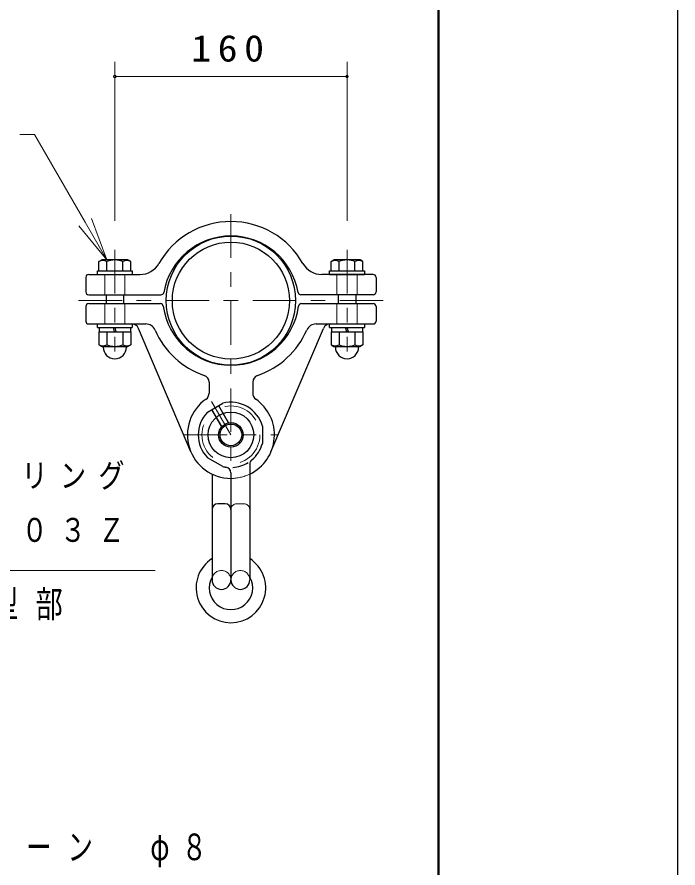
# Model space of a CAD drawing. Units: millimetres on the paper, with parts at other scales. Extents: x 200 to 618, y 141 to 438.
# Drawn here: x 572.8 to 618.3, y 233.2 to 291.9 of the extents above; entities that cross this region are included whole.
import ezdxf

# ---------------------------------------------------------------- set-up
doc = ezdxf.new("R2010")
doc.units = ezdxf.units.MM
doc.linetypes.add('USER1', pattern=[4.5, 2.5, -2])
doc.linetypes.add('USER2', pattern=[6, 3, -1, 1, -1])
for name, color, linetype, lineweight in [('A3図枠', 140, 'Continuous', 50), ('線', 2, 'Continuous', 25), ('補助', 2, 'Continuous', 13)]:
    doc.layers.add(name, color=color, linetype=linetype, lineweight=lineweight)
doc.styles.add('ＭＳ ゴシック', font='')
doc.styles.get('ＭＳ ゴシック').set_extended_font_data('MS Gothic')

# ---------------------------------------------------------------- blocks, each defined once
blk = doc.blocks.new('dimension_origin')
at = {"color": 0, "linetype": 'Continuous', "lineweight": -2}
blk.add_circle((0, 0), 1.25, dxfattribs=at)

msp = doc.modelspace()

# ---------------------------------------------------------------- linework, layer by layer
at = {"layer": 'A3図枠', "color": 7}
msp.add_line((601.829, 157.092), (601.829, 424.092), dxfattribs=at)
at = {"layer": '線', "color": 1, "linetype": 'USER2', "lineweight": 13}
for p, q in [((587.516, 278.25), (587.516, 259.54)), ((579.516, 275.795), (579.516, 268.795)), ((595.516, 275.795), (595.516, 268.795)), ((577.016, 272.295), (598.016, 272.295)), ((587.516, 263.04), (586.182, 265.351)), ((584.258, 263.04), (590.774, 263.04))]:
    msp.add_line(p, q, dxfattribs=at)
at = {"layer": '線'}
for p, q in [((578.419, 274.986), (578.616, 275.1)), ((578.419, 274.35), (578.419, 274.986)), ((580.416, 275.1), (578.616, 275.1)), ((578.967, 274.35), (578.967, 274.986)), ((580.064, 274.35), (580.064, 274.986)), ((580.613, 274.986), (580.416, 275.1)), ((580.613, 274.35), (580.613, 274.986)), ((594.419, 274.986), (594.616, 275.1)), ((594.419, 274.35), (594.419, 274.986)), ((596.416, 275.1), (594.616, 275.1)), ((594.967, 274.35), (594.967, 274.986)), ((596.064, 274.35), (596.064, 274.986)), ((596.613, 274.986), (596.416, 275.1)), ((596.613, 274.35), (596.613, 274.986)), ((578.316, 274.35), (580.716, 274.35)), ((578.316, 274.1), (578.316, 274.35)), ((578.316, 274.1), (580.716, 274.1)), ((578.419, 274.35), (580.613, 274.35)), ((580.716, 274.35), (580.716, 274.1)), ((594.316, 274.35), (596.716, 274.35)), ((594.316, 274.1), (594.316, 274.35)), ((594.316, 274.1), (596.716, 274.1)), ((594.419, 274.35), (596.613, 274.35)), ((596.716, 274.35), (596.716, 274.1)), ((578.916, 272.7), (578.916, 272.09)), ((580.116, 272.7), (580.116, 272.09)), ((594.916, 272.7), (594.916, 272.09)), ((596.116, 272.7), (596.116, 272.09)), ((578.316, 270.69), (580.716, 270.69)), ((578.316, 270.44), (578.316, 270.69)), ((580.716, 270.69), (580.716, 270.44)), ((594.316, 270.69), (596.716, 270.69)), ((594.316, 270.44), (594.316, 270.69)), ((596.716, 270.69), (596.716, 270.44)), ((578.316, 270.44), (580.716, 270.44)), ((578.419, 270.14), (580.613, 270.14)), ((578.419, 270.14), (578.419, 269.254)), ((578.441, 270.44), (580.591, 270.44)), ((578.441, 270.44), (578.441, 270.14)), ((578.441, 270.14), (580.591, 270.14)), ((578.967, 270.14), (578.967, 269.254)), ((579.499, 270.14), (579.419, 270.44)), ((579.613, 270.14), (579.533, 270.44)), ((580.064, 270.14), (580.064, 269.254)), ((580.591, 270.44), (580.591, 270.14)), ((580.613, 270.14), (580.613, 269.254)), ((594.316, 270.44), (596.716, 270.44)), ((594.419, 270.14), (596.613, 270.14)), ((594.419, 270.14), (594.419, 269.254)), ((594.441, 270.44), (596.591, 270.44)), ((594.441, 270.44), (594.441, 270.14)), ((594.441, 270.14), (596.591, 270.14)), ((594.967, 270.14), (594.967, 269.254)), ((595.499, 270.14), (595.419, 270.44)), ((595.613, 270.14), (595.533, 270.44)), ((596.064, 270.14), (596.064, 269.254)), ((596.591, 270.44), (596.591, 270.14)), ((596.613, 270.14), (596.613, 269.254)), ((578.419, 269.254), (578.616, 269.14)), ((578.616, 269.14), (580.416, 269.14)), ((578.716, 269.09), (578.716, 269.14)), ((580.316, 269.09), (580.316, 269.14)), ((580.613, 269.254), (580.416, 269.14)), ((594.419, 269.254), (594.616, 269.14)), ((594.616, 269.14), (596.416, 269.14)), ((594.716, 269.09), (594.716, 269.14)), ((596.316, 269.09), (596.316, 269.14)), ((596.613, 269.254), (596.416, 269.14))]:
    msp.add_line(p, q, dxfattribs=at)
at = {"layer": '線', "color": 7}
for p, q in [((577.716, 274.1), (581.252, 274.1)), ((597.316, 274.1), (593.78, 274.1)), ((577.516, 273.9), (577.516, 272.9)), ((597.516, 273.9), (597.516, 272.9)), ((577.716, 272.7), (582.69, 272.7)), ((597.316, 272.7), (592.342, 272.7)), ((577.516, 271.89), (577.516, 270.89)), ((577.716, 272.09), (582.659, 272.09)), ((592.373, 272.09), (597.316, 272.09)), ((597.516, 271.89), (597.516, 270.89)), ((577.716, 270.69), (581.646, 270.69)), ((593.386, 270.69), (597.316, 270.69)), ((584.754, 261.869), (581.145, 270.385)), ((590.278, 261.869), (593.887, 270.385)), ((586.016, 266.671), (586.016, 265.912)), ((589.016, 266.671), (589.016, 265.912)), ((585.912, 264.618), (586.951, 265.218)), ((589.684, 263.64), (589.684, 262.44)), ((586.951, 260.862), (585.912, 261.462)), ((588.816, 261.007), (588.816, 253.04)), ((586.216, 260.336), (586.216, 253.04)), ((587.516, 260.42), (587.516, 253.04)), ((587.516, 260.04), (587.516, 253.04)), ((587.116, 258.29), (586.616, 258.29))]:
    msp.add_line(p, q, dxfattribs=at)
at = {"layer": '線', "color": 4, "linetype": 'USER1', "lineweight": 13}
for p, q in [((578.816, 274.1), (578.816, 272.7)), ((580.216, 274.1), (580.216, 272.7)), ((594.816, 274.1), (594.816, 272.7)), ((596.216, 274.1), (596.216, 272.7)), ((578.816, 272.09), (578.816, 270.69)), ((580.216, 272.09), (580.216, 270.69)), ((594.816, 272.09), (594.816, 270.69)), ((596.216, 272.09), (596.216, 270.69)), ((586.858, 263.579), (586.172, 264.768)), ((586.886, 263.611), (586.206, 264.788)), ((587.336, 263.871), (586.657, 265.048)), ((587.378, 263.879), (586.691, 265.068)), ((587.916, 258.29), (588.416, 258.29))]:
    msp.add_line(p, q, dxfattribs=at)
at = {"layer": '線', "color": 7}
msp.add_lwpolyline([(200.328, 141.299), (618.324, 141.299), (618.324, 438.219), (200.328, 438.219)], close=True, dxfattribs=at)
at = {"layer": '線'}
for centre, radius in [((587.516, 272.295), 4.455), ((587.516, 272.295), 4.035), ((587.516, 263.04), 1.575), ((587.516, 263.04), 0.85), ((587.516, 263.04), 0.75)]:
    msp.add_circle(centre, radius, dxfattribs=at)
at = {"layer": '線', "color": 4, "linetype": 'USER1', "lineweight": 13}
msp.add_circle((587.516, 263.04), 2, dxfattribs=at)
at = {"layer": '線', "color": 7}
msp.add_circle((587.516, 263.04), 0.85, dxfattribs=at)
for centre, radius, start, end in [((587.516, 272.05), 5.7, 29.54161, 150.45839), ((587.516, 272.05), 4.7, 9.9896, 170.0104), ((581.252, 275.6), 1.5, 270, 330.45839), ((593.78, 275.6), 1.5, 209.54161, 270), ((577.716, 273.9), 0.2, 90, 180), ((597.316, 273.9), 0.2, 0, 90), ((577.716, 272.9), 0.2, 180, 270), ((582.69, 272.9), 0.2, 270, 350.0104), ((592.342, 272.9), 0.2, 189.9896, 270), ((597.316, 272.9), 0.2, 270, 0), ((577.716, 271.89), 0.2, 90, 180), ((582.659, 271.89), 0.2, 7.62293, 90), ((587.516, 272.54), 4.7, 187.62293, 352.37707), ((592.373, 271.89), 0.2, 90, 172.37707), ((597.316, 271.89), 0.2, 0, 90), ((577.716, 270.89), 0.2, 180, 270), ((580.685, 270.19), 0.5, 22.96524, 90), ((581.646, 269.99), 0.7, 23.48053, 90), ((593.386, 269.99), 0.7, 90, 156.51946), ((594.347, 270.19), 0.5, 90, 157.03475), ((597.316, 270.89), 0.2, 270, 0), ((587.516, 272.54), 5.7, 203.48054, 251.18094), ((587.516, 272.54), 5.7, 288.81906, 336.51947), ((585.516, 266.671), 0.5, 0, 71.18094), ((589.516, 266.671), 0.5, 108.81906, 180), ((585.516, 265.912), 0.5, 304.8499, 0), ((589.516, 265.912), 0.5, 180, 235.15009), ((587.516, 263.04), 3, 124.84991, 270), ((587.516, 263.04), 2.25, 15.46601, 104.53399), ((587.516, 263.04), 3, 295.67929, 55.15009), ((587.516, 263.04), 2.25, 135.46601, 224.53399), ((587.516, 263.04), 2.25, 309.90447, 344.53399), ((589.216, 261.007), 0.4, 129.90447, 180), ((587.516, 263.04), 2.25, 255.46601, 261.3184), ((587.116, 260.42), 0.4, 0, 81.3184), ((586.616, 257.89), 0.4, 90, 180), ((587.116, 257.89), 0.4, 0, 90), ((586.866, 253.04), 0.65, 180, 0), ((588.166, 253.04), 0.65, 180, 0)]:
    msp.add_arc(centre, radius, start, end, dxfattribs=at)
at = {"layer": '線'}
for centre, radius, start, end in [((578.693, 274.511), 0.548, 60.00001, 119.99999), ((579.516, 273.72), 1.38, 66.57346, 113.42654), ((580.339, 274.511), 0.548, 60.00001, 119.99999), ((594.693, 274.511), 0.548, 60.00001, 119.99999), ((595.516, 273.72), 1.38, 66.57346, 113.42654), ((596.339, 274.511), 0.548, 60.00001, 119.99999), ((578.693, 269.729), 0.548, 240.00001, 299.99999), ((579.516, 269.09), 0.8, 180, 0), ((579.516, 270.519), 1.38, 246.57346, 293.42654), ((580.339, 269.729), 0.548, 240.00001, 299.99999), ((594.693, 269.729), 0.548, 240.00001, 299.99999), ((595.516, 269.09), 0.8, 180, 0), ((595.516, 270.519), 1.38, 246.57346, 293.42654), ((596.339, 269.729), 0.548, 240.00001, 299.99999), ((587.516, 263.04), 2.25, 273.41244, 301.90804), ((587.516, 252.492), 2.4, 122.79717, 57.20283), ((587.516, 252.492), 1.5, 150.07357, 29.92643)]:
    msp.add_arc(centre, radius, start, end, dxfattribs=at)
at = {"layer": '線', "color": 4, "linetype": 'USER1', "lineweight": 13}
for centre, radius, start, end in [((587.516, 263.04), 3, 270, 295.67929), ((587.916, 257.89), 0.4, 90, 180), ((588.416, 257.89), 0.4, 0, 90), ((586.866, 253.04), 0.65, 0, 180), ((588.166, 253.04), 0.65, 0, 180)]:
    msp.add_arc(centre, radius, start, end, dxfattribs=at)
at = {"layer": '補助'}
for p, q in [((579.516, 277.795), (579.516, 288.75)), ((595.516, 277.795), (595.516, 288.75)), ((579.516, 287.75), (595.516, 287.75)), ((573.973, 283.75), (572.973, 283.75)), ((577.467, 277.698), (573.973, 283.75)), ((578.967, 275.1), (577.467, 277.698)), ((577.9, 277.948), (578.967, 275.1)), ((577.034, 277.448), (578.967, 275.1)), ((568.071, 253.69), (582.303, 253.69))]:
    msp.add_line(p, q, dxfattribs=at)

# ---------------------------------------------------------------- block references
at = {"layer": '補助', "xscale": 0.0667, "yscale": 0.0667}
msp.add_blockref('dimension_origin', (579.516, 287.75), dxfattribs=at)
at = {"layer": '補助', "xscale": 0.0667, "yscale": 0.0667, "rotation": 180}
msp.add_blockref('dimension_origin', (595.516, 287.75), dxfattribs=at)

# ---------------------------------------------------------------- texts
at = {"layer": '線', "color": 7, "insert": (567.694, 234.386), "char_height": 1.833, "attachment_point": 4, "style": 'ＭＳ ゴシック'}
msp.add_mtext('\\T1.63;\\W0.7;チェーン\u3000φ８', dxfattribs=at)
at = {"layer": '補助', "style": 'ＭＳ ゴシック'}
for s, insert, char_height, attachment_point in [('\\T1.33;\\W1.1;160', (587.516, 288.75), 1.833, 8), ('\\T1.47;\\W0.8;ベアリング', (567.796, 261.065), 1.65, 1), ('\\T1.47;\\W0.8;６２０３Ｚ', (567.796, 257.315), 1.65, 1), ('\\T1.64;\\W0.75;大型部', (572.516, 252.293), 1.833, 2)]:
    msp.add_mtext(s, dxfattribs=dict(at, insert=insert, char_height=char_height, attachment_point=attachment_point))

doc.saveas('drawing.dxf')
